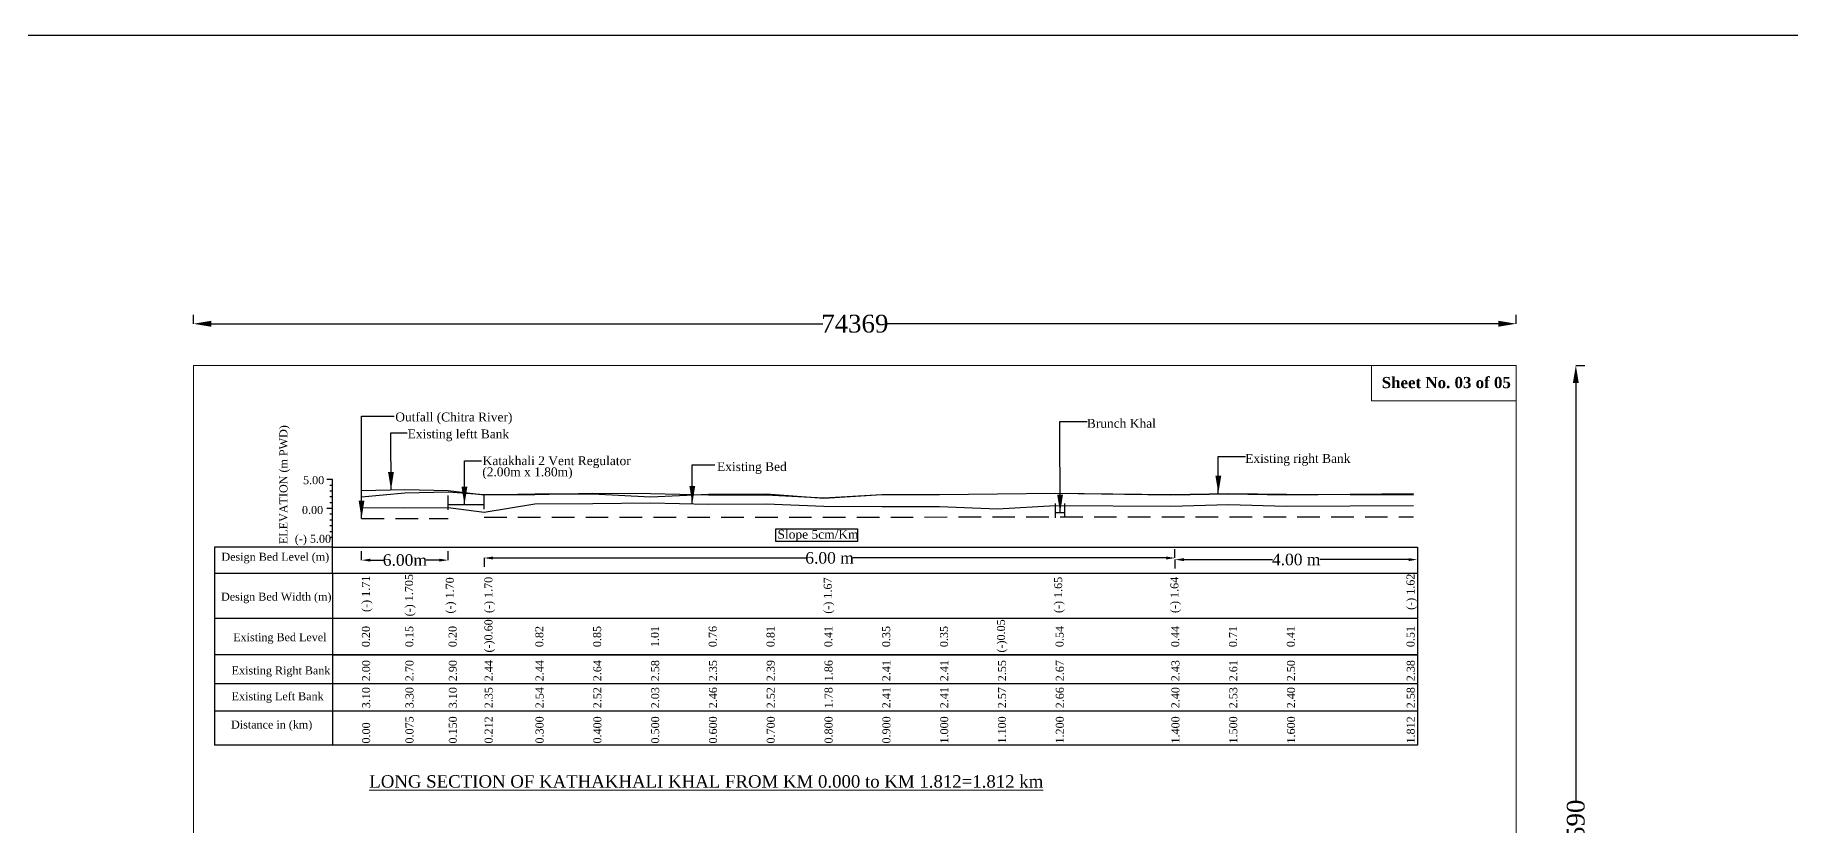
# Model space of a CAD drawing. Header units: metres. Extents: x 11843410 to 12733237, y -3989548 to -3515927.
# Drawn here: x 12210607 to 12309318, y -3927560 to -3883115 of the extents above; entities that cross this region are included whole.
import ezdxf

# ---------------------------------------------------------------- set-up
doc = ezdxf.new("R2010")
doc.units = ezdxf.units.M
doc.header["$LTSCALE"] = 50
doc.linetypes.add('DASHEDX2', pattern=[38.1, 25.4, -12.7])
doc.layers.add('Boundary', color=1, linetype='Continuous', lineweight=40)
doc.styles.add('liza', font='times.ttf', dxfattribs={"height": 2})
doc.styles.get("Standard").update_dxf_attribs({"font": 'times.ttf'})
doc.dimstyles.new('ISO-25', dxfattribs={"dimtxt": 1000, "dimasz": 1000, "dimexe": 500, "dimexo": 1000, "dimtad": 0, "dimdec": 0, "dimtxsty": 'Standard', "dimcen": 2.5, "dimclrd": 2, "dimclre": 256, "dimclrt": 1, "dimadec": 0, "dimazin": 0, "dimtfac": 1, "dimtdec": 0, "dimtmove": 0, "dimatfit": 3, "dimfxl": 1, "dimarcsym": 0})

# ---------------------------------------------------------------- blocks, each defined once
blk = doc.blocks.new('*D27')
at = {"lineweight": -2, "transparency": 16777216}
for p, q in [((12219505, -3899339), (12219505, -3898839)), ((12293874, -3899339), (12293874, -3898839))]:
    blk.add_line(p, q, dxfattribs=at)
at = {"color": 2, "lineweight": -2, "transparency": 16777216}
for p, q in [((12220505, -3899339), (12254902, -3899339)), ((12292874, -3899339), (12258477, -3899339))]:
    blk.add_line(p, q, dxfattribs=at)
for points in [[(12220505, -3899172), (12220505, -3899505), (12219505, -3899339)], [(12292874, -3899172), (12292874, -3899505), (12293874, -3899339)]]:
    blk.add_solid(points, dxfattribs=at)
at = {"layer": 'Defpoints', "color": 0, "lineweight": -2, "transparency": 16777216}
for p in [(12293874, -3899339), (12219505, -3901677), (12293874, -3901677)]:
    blk.add_point(p, dxfattribs=at)
at = {"color": 1, "lineweight": -2, "transparency": 16777216, "insert": (12256690, -3899339), "char_height": 1000, "attachment_point": 5}
blk.add_mtext('74369', dxfattribs=at)
blk = doc.blocks.new('*D28')
at = {"lineweight": -2, "transparency": 16777216}
for p, q in [((12228959, -3912624), (12228959, -3912124)), ((12233834, -3912624), (12233834, -3912124))]:
    blk.add_line(p, q, dxfattribs=at)
at = {"color": 2, "lineweight": -2, "transparency": 16777216}
for p, q in [((12229459, -3912624), (12230205, -3912624)), ((12233334, -3912624), (12232587, -3912624))]:
    blk.add_line(p, q, dxfattribs=at)
for points in [[(12229459, -3912541), (12229459, -3912707), (12228959, -3912624)], [(12233334, -3912541), (12233334, -3912707), (12233834, -3912624)]]:
    blk.add_solid(points, dxfattribs=at)
at = {"layer": 'Defpoints', "color": 0, "lineweight": -2, "transparency": 16777216}
for p in [(12228959, -3912624), (12233834, -3912624), (12233834, -3912624)]:
    blk.add_point(p, dxfattribs=at)
at = {"color": 1, "lineweight": -2, "transparency": 16777216, "insert": (12231396, -3912624), "char_height": 400, "attachment_point": 5}
blk.add_mtext('{\\H1.625x;6.00m}', dxfattribs=at)
blk = doc.blocks.new('*D39')
at = {"lineweight": -2, "transparency": 16777216}
for p, q in [((12235849, -3912503), (12235849, -3913003)), ((12274692, -3912503), (12274692, -3912003))]:
    blk.add_line(p, q, dxfattribs=at)
at = {"color": 2, "lineweight": -2, "transparency": 16777216}
for p, q in [((12236349, -3912503), (12253960, -3912503)), ((12274192, -3912503), (12256581, -3912503))]:
    blk.add_line(p, q, dxfattribs=at)
for points in [[(12236349, -3912420), (12236349, -3912587), (12235849, -3912503)], [(12274192, -3912420), (12274192, -3912587), (12274692, -3912503)]]:
    blk.add_solid(points, dxfattribs=at)
at = {"layer": 'Defpoints', "color": 0, "lineweight": -2, "transparency": 16777216}
for p in [(12235849, -3910212), (12235849, -3912503), (12274692, -3912626)]:
    blk.add_point(p, dxfattribs=at)
at = {"color": 1, "lineweight": -2, "transparency": 16777216, "insert": (12255271, -3912503), "char_height": 400, "attachment_point": 5}
blk.add_mtext('{\\H1.625x;6.00 m}', dxfattribs=at)
blk = doc.blocks.new('*D40')
at = {"lineweight": -2, "transparency": 16777216}
for p, q in [((12274692, -3912594), (12274692, -3913094)), ((12288321, -3912594), (12288321, -3913094))]:
    blk.add_line(p, q, dxfattribs=at)
at = {"color": 2, "lineweight": -2, "transparency": 16777216}
for p, q in [((12275192, -3912594), (12280183, -3912594)), ((12287821, -3912594), (12282831, -3912594))]:
    blk.add_line(p, q, dxfattribs=at)
for points in [[(12275192, -3912511), (12275192, -3912677), (12274692, -3912594)], [(12287821, -3912511), (12287821, -3912677), (12288321, -3912594)]]:
    blk.add_solid(points, dxfattribs=at)
at = {"layer": 'Defpoints', "color": 0, "lineweight": -2, "transparency": 16777216}
for p in [(12274692, -3912253), (12288321, -3912253), (12288321, -3912594)]:
    blk.add_point(p, dxfattribs=at)
at = {"color": 1, "lineweight": -2, "transparency": 16777216, "insert": (12281507, -3912594), "char_height": 400, "attachment_point": 5}
blk.add_mtext('{\\H1.625x;4.00 m}', dxfattribs=at)
blk = doc.blocks.new('*D41')
at = {"lineweight": -2, "transparency": 16777216}
for p, q in [((12297227, -3901677), (12297727, -3901677)), ((12297227, -3954266), (12297727, -3954266))]:
    blk.add_line(p, q, dxfattribs=at)
at = {"color": 2, "lineweight": -2, "transparency": 16777216}
for p, q in [((12297227, -3902677), (12297227, -3926187)), ((12297227, -3953266), (12297227, -3929756))]:
    blk.add_line(p, q, dxfattribs=at)
for points in [[(12297061, -3902677), (12297394, -3902677), (12297227, -3901677)], [(12297061, -3953266), (12297394, -3953266), (12297227, -3954266)]]:
    blk.add_solid(points, dxfattribs=at)
at = {"layer": 'Defpoints', "color": 0, "lineweight": -2, "transparency": 16777216}
for p in [(12293874, -3901677), (12293874, -3954266), (12297227, -3954266)]:
    blk.add_point(p, dxfattribs=at)
at = {"color": 1, "lineweight": -2, "transparency": 16777216, "insert": (12297227, -3927971), "char_height": 1000, "attachment_point": 5, "rotation": 90}
blk.add_mtext('52590', dxfattribs=at)

msp = doc.modelspace()

# ---------------------------------------------------------------- linework, layer by layer
at = {"lineweight": -2}
for p, q in [((12233833.681, -3909803.65), (12233833.681, -3908991.68)), ((12235848.681, -3909765.986), (12235848.681, -3908991.68)), ((12233833.681, -3909491.68), (12235848.681, -3909491.68)), ((12267975.481, -3910252.284), (12267975.481, -3909440.314)), ((12267975.481, -3909940.314), (12268491.409, -3909940.314)), ((12268491.409, -3910214.619), (12268491.409, -3909440.314)), ((12223030.715, -3911890.322), (12220696.298, -3911890.322)), ((12220696.298, -3911890.322), (12220696.298, -3923024.053))]:
    msp.add_line(p, q, dxfattribs=at)
at = {"color": 2, "lineweight": -2}
msp.add_line((12234848.681, -3909293.942), (12234833.681, -3909293.942), dxfattribs=at)
at = {"linetype": 'DASHEDX2', "lineweight": 30}
for p, q in [((12228958.681, -3910276.671), (12233833.681, -3910276.671)), ((12235848.681, -3910211.671), (12288108.681, -3910185.671))]:
    msp.add_line(p, q, dxfattribs=at)
at = {"lineweight": -2, "ltscale": 0.5}
for p, q in [((12288320.899, -3913376.902), (12220696.298, -3913376.902)), ((12288320.899, -3915906.798), (12220696.298, -3915906.798)), ((12288320.899, -3917941.629), (12220696.298, -3917941.629)), ((12288320.899, -3919580.608), (12220696.298, -3919580.608)), ((12288320.899, -3921104.396), (12220696.298, -3921104.396)), ((12288320.899, -3923024.053), (12220696.298, -3923024.053))]:
    msp.add_line(p, q, dxfattribs=at)
at = {"lineweight": -2}
for points in [[(11918420.653, -3883115.367), (12518302.026, -3883115.367), (12518302.026, -3989548.432), (11918420.653, -3989548.432)], [(12252254.603, -3910863.693), (12256844.022, -3910863.693), (12256844.022, -3911582.511), (12252254.603, -3911582.511)]]:
    msp.add_lwpolyline(points, close=True, dxfattribs=at)
at = {"color": 7, "linetype": 'ByBlock', "lineweight": 18}
for points in [[(12219504.779, -3954266.415), (12219504.779, -3901676.57), (12293874.258, -3901676.57), (12293874.258, -3954266.415), (12219504.779, -3954266.415)], [(12293874.258, -3901676.57), (12285735.969, -3901676.57), (12285735.969, -3903674.166), (12293874.258, -3903674.166)]]:
    msp.add_lwpolyline(points, close=True, dxfattribs=at)
at = {"color": 6, "linetype": 'ByBlock', "lineweight": -2, "ltscale": 0.5}
msp.add_lwpolyline([(12228958.681, -3908716.671), (12231396.181, -3908651.671), (12233833.681, -3908716.671), (12235848.681, -3908960.421), (12238708.681, -3908898.671), (12241958.681, -3908905.171), (12245208.681, -3909064.421), (12248458.681, -3908924.671), (12251708.681, -3908905.171), (12254958.681, -3909145.671), (12258208.681, -3908940.921), (12261458.681, -3908940.921), (12264708.681, -3908888.921), (12267958.681, -3908859.671), (12274458.681, -3908944.171), (12277708.681, -3908901.921), (12280958.681, -3908944.171), (12288108.681, -3908885.671)], dxfattribs=at)
at = {"color": 7, "linetype": 'ByBlock', "lineweight": -2, "ltscale": 0.5}
msp.add_lwpolyline([(12228958.681, -3909074.171), (12231396.181, -3908846.671), (12233833.681, -3908781.671), (12235848.681, -3908931.171), (12238708.681, -3908931.171), (12241958.681, -3908866.171), (12245208.681, -3908885.671), (12248458.681, -3908960.421), (12251708.681, -3908947.421), (12254958.681, -3909119.671), (12258208.681, -3908940.921), (12261458.681, -3908940.921), (12264708.681, -3908895.421), (12267958.681, -3908856.421), (12274458.681, -3908934.421), (12277708.681, -3908875.921), (12280958.681, -3908911.671), (12288108.681, -3908950.671)], dxfattribs=at)
at = {"color": 3, "linetype": 'ByBlock', "lineweight": -2, "ltscale": 0.5}
msp.add_lwpolyline([(12228958.681, -3909659.171), (12231396.181, -3909675.421), (12233833.681, -3909659.171), (12235848.681, -3909919.171), (12238708.681, -3909457.671), (12241958.681, -3909447.921), (12245208.681, -3909395.921), (12248458.681, -3909477.171), (12251708.681, -3909460.921), (12254958.681, -3909590.921), (12258208.681, -3909610.421), (12261458.681, -3909610.421), (12264708.681, -3909740.421), (12267958.681, -3909548.671), (12274458.681, -3909581.171), (12277708.681, -3909493.421), (12280958.681, -3909590.921), (12288108.681, -3909558.421)], dxfattribs=at)
at = {"layer": 'Boundary', "color": 0, "linetype": 'ByBlock', "lineweight": -2, "ltscale": 0.5}
for p, q in [((12227333.681, -3908099.171), (12227008.681, -3908099.171)), ((12227333.681, -3908424.171), (12227171.181, -3908424.171)), ((12227333.681, -3908749.171), (12227171.181, -3908749.171)), ((12227333.681, -3913352.822), (12227333.681, -3908099.171)), ((12227333.681, -3909724.171), (12227008.681, -3909724.171)), ((12227333.681, -3909074.171), (12227171.181, -3909074.171)), ((12227333.681, -3909399.171), (12227171.181, -3909399.171)), ((12227333.681, -3910049.171), (12227171.181, -3910049.171)), ((12227333.681, -3910374.171), (12227171.181, -3910374.171)), ((12227333.681, -3910699.171), (12227171.181, -3910699.171)), ((12227333.681, -3911890.322), (12223030.715, -3911890.322)), ((12223337.859, -3911890.322), (12223337.859, -3911890.322)), ((12227333.681, -3911024.171), (12227171.181, -3911024.171)), ((12227333.681, -3911349.171), (12227171.181, -3911349.171)), ((12227333.681, -3911890.322), (12288320.899, -3911890.322)), ((12227333.681, -3911890.322), (12229856.85, -3911890.322)), ((12227333.681, -3911890.322), (12229856.85, -3911890.322)), ((12227333.681, -3911890.322), (12229856.85, -3911890.322)), ((12227333.681, -3911890.322), (12229856.85, -3911890.322)), ((12288320.899, -3911890.322), (12288320.899, -3923024.053)), ((12227333.681, -3913376.902), (12227333.681, -3923024.053)), ((12227333.681, -3917941.629), (12288320.899, -3917941.629))]:
    msp.add_line(p, q, dxfattribs=at)

# ---------------------------------------------------------------- texts
at = {"color": 0, "lineweight": 20}
for s, p in [('Outfall (Chitra River) ', (12230855.729, -3904827.676)), ('Brunch Khal ', (12269737.25, -3905184.851)), ('Existing leftt Bank ', (12231551.238, -3905780.018)), ('Katakhali 2 Vent Regulator', (12235767.406, -3907285.617)), ('Existing right Bank ', (12278639.449, -3907155.49)), ('(2.00m x 1.80m)', (12235747.156, -3907913.544)), ('Existing Bed ', (12248943.925, -3907617.694)), ('Slope 5cm/Km ', (12252345.948, -3911422.774))]:
    msp.add_text(s, height=500, dxfattribs=at).set_placement(p)
at = {"lineweight": -2, "ltscale": 0.5}
for s, p in [(' Design Bed Level (m)', (12220911.105, -3912658.872)), (' Design Bed Width (m)', (12220888.851, -3914900.134)), ('Existing Bed Level', (12221742.471, -3917180.177)), ('Existing Right Bank ', (12221655.799, -3919047.54)), ('Existing Left Bank ', (12221655.799, -3920500.197)), ('Distance in (km)', (12221621.363, -3922089.638))]:
    msp.add_text(s, height=450, dxfattribs=at).set_placement(p)
at = {"color": 7, "linetype": 'ByBlock', "lineweight": 18, "insert": (12286312.885, -3902327.073), "char_height": 629.56891, "width": 22613.91081, "attachment_point": 1}
msp.add_mtext('{\\fTimes New Roman|b1|i0|c0|p18;Sheet No. 03 of 05}', dxfattribs=at)
at = {"color": 0, "linetype": 'ByBlock', "lineweight": 20, "insert": (12229393.352, -3924711.386), "char_height": 700, "width": 51805.10946, "attachment_point": 1}
msp.add_mtext('{\\LLONG SECTION OF KATHAKHALI KHAL FROM KM 0.000 to KM 1.812=1.812 km}', dxfattribs=at)
at = {"layer": 'Boundary', "color": 0, "linetype": 'ByBlock', "lineweight": -2, "ltscale": 0.5, "insert": (12224342.779, -3911720.514), "char_height": 450, "width": 6599.24606, "attachment_point": 1, "rotation": 90, "style": 'liza'}
msp.add_mtext('ELEVATION (m PWD)', dxfattribs=at)
at = {"layer": 'Boundary', "color": 0, "linetype": 'ByBlock', "lineweight": -2, "ltscale": 0.5, "char_height": 450, "attachment_point": 1, "style": 'liza'}
for s, insert, width in [('5.00', (12225670.897, -3907904.269), 650), ('0.00', (12225608.867, -3909580.932), 650), ('(-) 5.00', (12225205.723, -3911200.442), 4736.20709)]:
    msp.add_mtext(s, dxfattribs=dict(at, insert=insert, width=width))
at = {"layer": 'Boundary', "color": 0, "linetype": 'ByBlock', "lineweight": -2, "ltscale": 0.5, "char_height": 450, "width": 4788.21143, "attachment_point": 1, "rotation": 90}
for s, insert in [('(-) 1.71', (12228978.3, -3915536.851)), ('(-) 1.705', (12231403.439, -3915785.119)), ('(-) 1.70', (12233697.241, -3915626.242)), ('(-) 1.70', (12235868.3, -3915598.056)), ('(-) 1.67', (12254945.83, -3915635.02)), ('(-) 1.65', (12267898.591, -3915598.056)), ('(-) 1.64', (12274434.284, -3915598.056)), ('(-) 1.62', (12287709.501, -3915419.543)), ('0.20', (12228978.3, -3917512.25)), ('0.15', (12231415.8, -3917512.25)), ('0.20', (12233853.3, -3917512.25)), ('(-)0.60', (12235868.3, -3917816.27)), ('0.82', (12238728.3, -3917512.25)), ('0.85', (12241978.3, -3917512.25)), ('1.01', (12245228.3, -3917512.25)), ('0.76', (12248478.3, -3917512.25)), ('0.81', (12251728.3, -3917512.25)), ('0.41', (12254978.3, -3917512.25)), ('0.35', (12258228.3, -3917512.25)), ('0.35', (12261478.3, -3917512.25)), ('(-)0.05', (12264684.556, -3917818.237)), ('0.54', (12267978.3, -3917512.25)), ('0.44', (12274478.3, -3917512.25)), ('0.71', (12277728.3, -3917512.25)), ('0.41', (12280978.3, -3917512.25)), ('0.51', (12287709.501, -3917512.25)), ('2.00', (12228991.181, -3919431.462)), ('2.70', (12231428.681, -3919431.462)), ('2.90', (12233866.181, -3919431.462)), ('2.44', (12235881.181, -3919431.462)), ('2.44', (12238741.181, -3919431.462)), ('2.64', (12241991.181, -3919431.462)), ('2.58', (12245241.181, -3919431.462)), ('2.35', (12248491.181, -3919431.462)), ('2.39', (12251741.181, -3919431.462)), ('1.86', (12254991.181, -3919431.462)), ('2.41', (12258241.181, -3919431.462)), ('2.41', (12261491.181, -3919431.462)), ('2.55', (12264741.181, -3919431.462)), ('2.67', (12267991.181, -3919431.462)), ('2.43', (12274491.181, -3919431.462)), ('2.61', (12277741.181, -3919431.462)), ('2.50', (12280991.181, -3919431.462)), ('2.38', (12287722.381, -3919431.462)), ('3.10', (12228991.181, -3920950.317)), ('3.30', (12231428.681, -3920950.317)), ('3.10', (12233866.181, -3920950.317)), ('2.35', (12235881.181, -3920950.317)), ('2.54', (12238741.181, -3920950.317)), ('2.52', (12241991.181, -3920950.317)), ('2.03', (12245241.181, -3920950.317)), ('2.46', (12248491.181, -3920950.317)), ('2.52', (12251741.181, -3920950.317)), ('1.78', (12254991.181, -3920950.317)), ('2.41', (12258241.181, -3920950.317)), ('2.41', (12261491.181, -3920950.317)), ('2.57', (12264741.181, -3920950.317)), ('2.66', (12267991.181, -3920950.317)), ('2.40', (12274491.181, -3920950.317)), ('2.53', (12277741.181, -3920950.317)), ('2.40', (12280991.181, -3920950.317)), ('2.58', (12287722.381, -3920950.317)), ('0.00', (12228991.181, -3922931.232)), ('0.075', (12231428.681, -3922931.232)), ('0.150', (12233866.181, -3922931.232)), ('0.212', (12235881.181, -3922931.232)), ('0.300', (12238741.181, -3922931.232)), ('0.400', (12241991.181, -3922931.232)), ('0.500', (12245241.181, -3922931.232)), ('0.600', (12248491.181, -3922931.232)), ('0.700', (12251741.181, -3922931.232)), ('0.800', (12254991.181, -3922931.232)), ('0.900', (12258241.181, -3922931.232)), ('1.000', (12261491.181, -3922931.232)), ('1.100', (12264741.181, -3922931.232)), ('1.200', (12267991.181, -3922931.232)), ('1.400', (12274491.181, -3922931.232)), ('1.500', (12277741.181, -3922931.232)), ('1.600', (12280991.181, -3922931.232)), ('1.812', (12287722.381, -3922931.232))]:
    msp.add_mtext(s, dxfattribs=dict(at, insert=insert))

# ---------------------------------------------------------------- dimensions: what is measured, and where the dimension line sits
at = {"lineweight": -2}
dim = msp.add_linear_dim(base=(12293874.258, -3899338.558), p1=(12219504.779, -3901676.57), p2=(12293874.258, -3901676.57), dimstyle='ISO-25', override={"dimfxl": 0.12, "dimfxlon": 1}, dxfattribs=at)
dim.commit()
dim.dimension.update_dxf_attribs({"geometry": '*D27', "text_midpoint": (12256689.518, -3899338.558)})
dim = msp.add_linear_dim(base=(12297227.358, -3954266.415), p1=(12293874.258, -3901676.57), p2=(12293874.258, -3954266.415), angle=90, dimstyle='ISO-25', override={"dimfxl": 0.12, "dimfxlon": 1}, dxfattribs=at)
dim.commit()
dim.dimension.update_dxf_attribs({"geometry": '*D41', "text_midpoint": (12297227.358, -3927971.493)})
for base, p1, p2, text, picture, middle in [((12235848.681, -3912503.443), (12274692.363, -3912626.485), (12235848.681, -3910211.671), '{\\H1.625x;6.00 m}', '*D39', (12255270.522, -3912503.443)), ((12233833.681, -3912623.875), (12228958.681, -3912623.875), (12233833.681, -3912623.875), '{\\H1.625x;6.00m}', '*D28', (12231396.181, -3912623.875)), ((12288320.899, -3912593.924), (12274692.363, -3912253.443), (12288320.899, -3912253.443), '{\\H1.625x;4.00 m}', '*D40', (12281506.631, -3912593.924))]:
    dim = msp.add_linear_dim(base=base, p1=p1, p2=p2, text=text, dimstyle='ISO-25', override={"dimtxt": 400, "dimasz": 500, "dimfxl": 0.12, "dimfxlon": 1}, dxfattribs=at)
    dim.commit()
    dim.dimension.update_dxf_attribs({"geometry": picture, "text_midpoint": middle})

# ---------------------------------------------------------------- leaders
for points in [[(12228958.681, -3910276.671), (12228958.681, -3904530.224), (12230783.746, -3904530.224)], [(12268233.445, -3909940.314), (12268226.529, -3904827.274), (12269757.322, -3904827.274)], [(12230618.215, -3908672.417), (12230599.224, -3905473.577), (12231525.908, -3905473.577)], [(12277128.728, -3908873.616), (12277128.728, -3906797.913), (12278659.522, -3906797.913)], [(12234744.316, -3909503.779), (12234744.316, -3907049.872), (12235705.268, -3907049.872)], [(12247554.76, -3909454.573), (12247554.76, -3907259.122), (12248822.806, -3907259.122)]]:
    msp.add_leader(points, dimstyle='ISO-25', override={"dimgap": 0.625, "dimtad": 0, "dimfxl": 0.12, "dimfxlon": 1}, dxfattribs=at)

doc.saveas('drawing.dxf')
